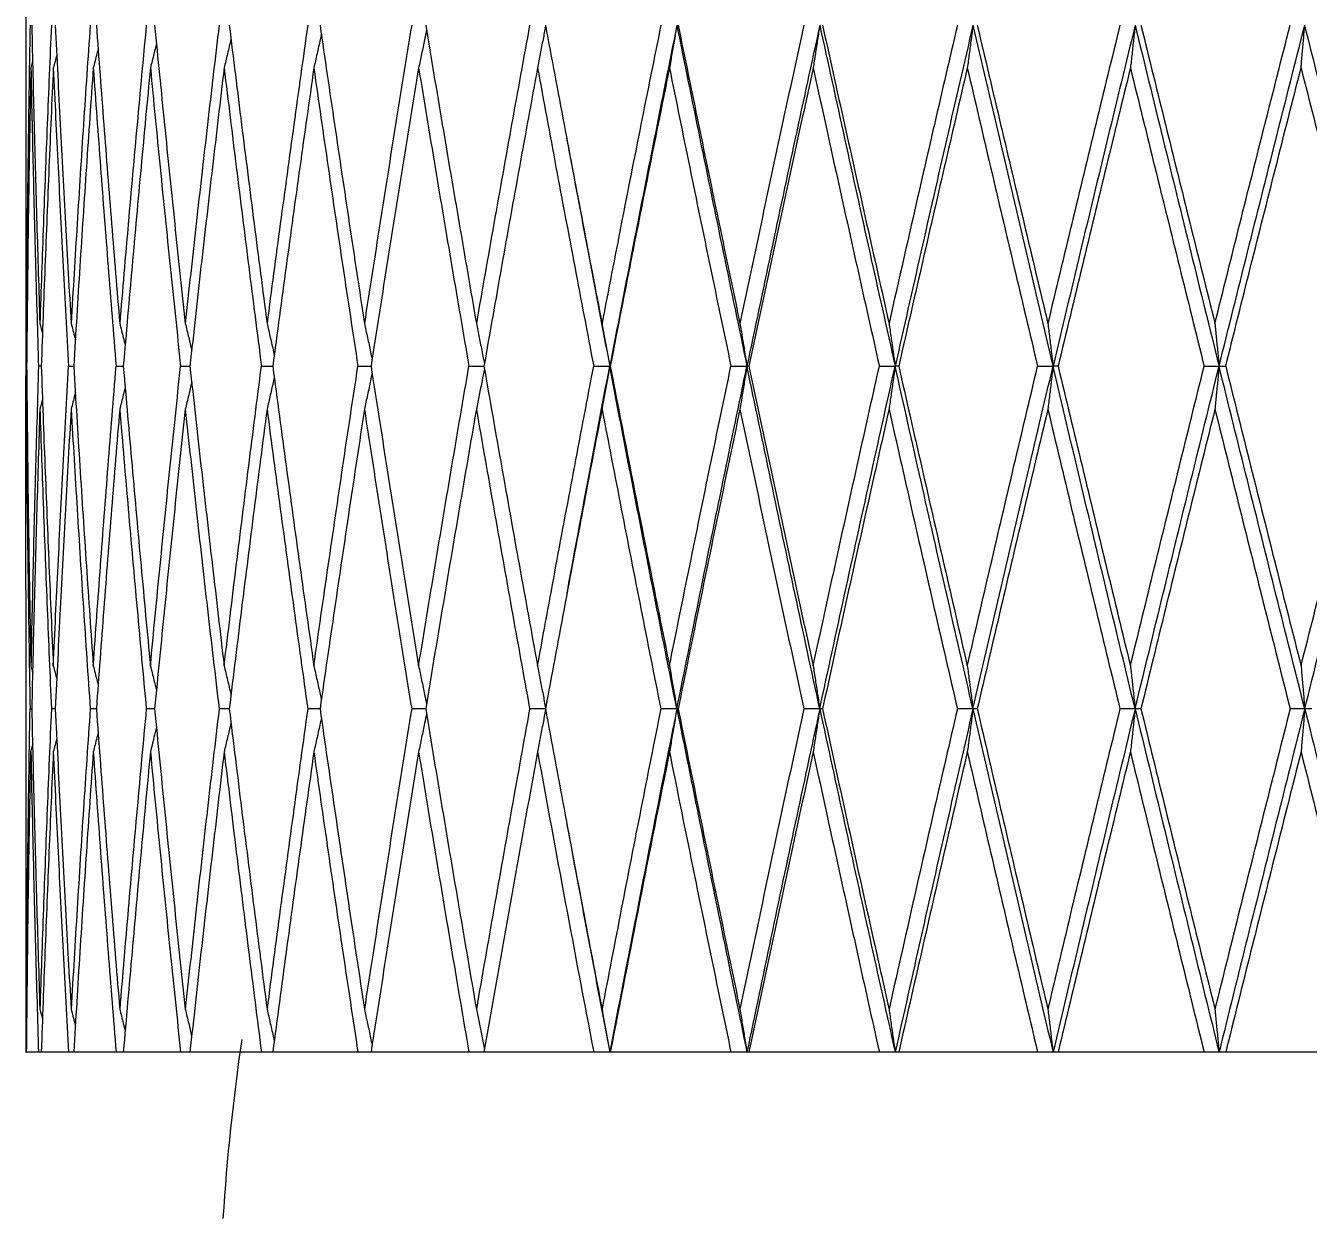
# Model space of a CAD drawing. Extents: x 1661 to 2451, y 0 to 579.
# Drawn here: x 2149.99 to 2161.44, y 425.28 to 435.93 of the extents above; entities that cross this region are included whole.
import ezdxf

# ---------------------------------------------------------------- set-up
doc = ezdxf.new("R2010")
doc.units = 0
doc.header["$LTSCALE"] = 10
doc.header["$MEASUREMENT"] = 0
doc.header["$PDMODE"] = 3
doc.header["$PDSIZE"] = -10
doc.layers.get('0').update_dxf_attribs({"linetype": 'CONTINUOUS'})
doc.layers.get('DEFPOINTS').update_dxf_attribs({"linetype": 'CONTINUOUS'})
doc.layers.add('1', color=7, linetype='CONTINUOUS')
doc.layers.add('2', color=7, linetype='CONTINUOUS', true_color=0xffffff)
doc.styles.add('Daelim Dimension', font='NanumGothic.ttf')
doc.dimstyles.new('DEFAULT', dxfattribs={"dimscale": 2, "dimtxt": 2, "dimasz": 2, "dimexe": 0, "dimexo": 2, "dimgap": 1, "dimtad": 1, "dimdec": 0, "dimzin": 9, "dimdsep": 46, "dimtxsty": 'Daelim Dimension', "dimcen": 0.5, "dimclrd": 5, "dimclre": 5, "dimclrt": 256, "dimadec": 1, "dimazin": 0, "dimtfac": 1, "dimtdec": 0, "dimtix": 1, "dimtmove": 0, "dimatfit": 3, "dimfxl": 1, "dimtolj": 1, "dimtzin": 1, "dimlwd": 9, "dimlwe": 9, "dimarcsym": 0})

# ---------------------------------------------------------------- blocks, each defined once
blk = doc.blocks.new('*D1')
at = {"color": 5, "lineweight": 9, "ltscale": 0.5, "transparency": 16777216}
for p, q in [((2146.989, 470.764), (1973.318, 470.764)), ((1975.318, 466.764), (1975.318, 277.281)), ((2140.649, 273.281), (1973.318, 273.281))]:
    blk.add_line(p, q, dxfattribs=at)
at = {"color": 5, "ltscale": 0.5, "transparency": 16777216}
for points in [[(1974.651, 466.764), (1975.984, 466.764), (1975.318, 470.764)], [(1974.651, 277.281), (1975.984, 277.281), (1975.318, 273.281)]]:
    blk.add_solid(points, dxfattribs=at)
at = {"layer": 'DEFPOINTS', "color": 0, "ltscale": 0.5, "transparency": 16777216}
for p in [(2150.989, 470.764), (1975.318, 273.281), (2144.649, 273.281)]:
    blk.add_point(p, dxfattribs=at)
at = {"color": 7, "ltscale": 0.5, "transparency": 16777216, "insert": (1967.874, 372.022), "char_height": 10, "attachment_point": 5, "rotation": 90, "style": 'Daelim Dimension'}
blk.add_mtext('\\A1;197', dxfattribs=at)

msp = doc.modelspace()

# ---------------------------------------------------------------- linework, layer by layer
at = {"layer": '1', "color": 7, "linetype": 'Continuous', "lineweight": 18}
msp.add_arc((2171.707, 423.984), 20, 171.6772, 176.2825, dxfattribs=at)
at = {"layer": '2', "color": 7, "linetype": 'Continuous', "lineweight": 18}
for p, q in [((2149.989, 436.986), (2149.989, 434.878)), ((2149.989, 434.113), (2149.989, 431.662)), ((2149.992, 432.889), (2149.997, 432.889)), ((2149.989, 430.893), (2149.989, 428.765)), ((2149.989, 427.995), (2149.989, 426.764)), ((2149.989, 426.764), (2149.992, 426.764)), ((2149.997, 426.764), (2149.992, 426.764)), ((2155.059, 426.764), (2154.08, 426.764)), ((2156.284, 426.764), (2155.206, 426.764))]:
    msp.add_line(p, q, dxfattribs=at)
for ratio, start_param, end_param in [(0.000001, 3.025493, 3.110034), (0.000002, 2.928802, 3.013343), (0.000003, 2.83211, 2.916652), (0.000004, 2.735419, 2.81996), (0.000005, 2.638728, 2.723269), (0.000006, 2.542037, 2.626578), (0.000007, 2.445345, 2.529887), (0.000009, 2.155272, 2.239813), (0.000009, 2.05858, 2.143122), (0.00001, 1.961889, 2.04643), (0.00001, 1.865198, 1.949739)]:
    msp.add_ellipse((2166.989, 426.763), major_axis=(17.001, 0), ratio=ratio, start_param=start_param, end_param=end_param, dxfattribs=at)
for points, degree in [([(2150.028, 435.933), (2150.022, 435.639), (2150.013, 435.049), (2150.001, 434.162), (2149.996, 433.569), (2149.994, 433.272)], 3), ([(2150.043, 435.933), (2150.049, 435.639), (2150.063, 435.049), (2150.087, 434.162), (2150.106, 433.569), (2150.115, 433.272)], 3), ([(2150.218, 435.933), (2150.205, 435.639), (2150.18, 435.049), (2150.146, 434.162), (2150.125, 433.569), (2150.115, 433.272)], 3), ([(2150.253, 435.933), (2150.267, 435.639), (2150.296, 435.049), (2150.343, 434.162), (2150.377, 433.569), (2150.394, 433.272)], 3), ([(2150.565, 435.933), (2150.544, 435.639), (2150.504, 435.049), (2150.447, 434.162), (2150.412, 433.569), (2150.394, 433.272)], 3), ([(2150.62, 435.933), (2150.641, 435.639), (2150.685, 435.049), (2150.755, 434.162), (2150.803, 433.569), (2150.828, 433.272)], 3), ([(2151.065, 435.933), (2151.037, 435.639), (2150.983, 435.049), (2150.903, 434.162), (2150.853, 433.569), (2150.828, 433.272)], 3), ([(2151.139, 435.933), (2151.168, 435.639), (2151.227, 435.049), (2151.318, 434.162), (2151.381, 433.569), (2151.413, 433.272)], 3), ([(2151.715, 435.933), (2151.68, 435.639), (2151.611, 435.049), (2151.51, 434.162), (2151.445, 433.569), (2151.413, 433.272)], 3), ([(2151.806, 435.933), (2151.842, 435.639), (2151.915, 435.049), (2152.027, 434.162), (2152.104, 433.569), (2152.143, 433.272)], 3), ([(2152.506, 435.933), (2152.465, 435.639), (2152.382, 435.049), (2152.261, 434.162), (2152.182, 433.569), (2152.143, 433.272)], 3), ([(2152.616, 435.933), (2152.658, 435.639), (2152.745, 435.049), (2152.877, 434.162), (2152.967, 433.569), (2153.012, 433.272)], 3), ([(2153.434, 435.933), (2153.385, 435.639), (2153.29, 435.049), (2153.15, 434.162), (2153.058, 433.569), (2153.012, 433.272)], 3), ([(2153.559, 435.933), (2153.608, 435.639), (2153.707, 435.049), (2153.858, 434.162), (2153.96, 433.569), (2154.012, 433.272)], 3), ([(2154.487, 435.933), (2154.433, 435.639), (2154.326, 435.049), (2154.167, 434.162), (2154.063, 433.569), (2154.012, 433.272)], 3), ([(2154.628, 435.933), (2154.683, 435.639), (2154.794, 435.049), (2154.962, 434.162), (2155.075, 433.569), (2155.133, 433.272)], 3), ([(2155.658, 435.933), (2155.599, 435.639), (2155.48, 435.049), (2155.305, 434.162), (2155.19, 433.569), (2155.133, 433.272)], 3), ([(2155.801, 435.933), (2155.734, 435.597), (2155.599, 434.922), (2155.399, 433.907), (2155.268, 433.228), (2155.202, 432.889)], 3), ([(2155.801, 435.933), (2155.794, 435.891), (2155.779, 435.806), (2155.757, 435.679), (2155.743, 435.594), (2155.735, 435.552)], 3), ([(2155.801, 435.933), (2155.869, 435.597), (2156.006, 434.922), (2156.215, 433.907), (2156.356, 433.228), (2156.427, 432.889)], 3), ([(2155.813, 435.933), (2155.873, 435.639), (2155.994, 435.049), (2156.178, 434.162), (2156.302, 433.569), (2156.364, 433.272)], 3), ([(2156.934, 435.933), (2156.87, 435.639), (2156.742, 435.049), (2156.552, 434.162), (2156.427, 433.569), (2156.364, 433.272)], 3), ([(2157.077, 435.933), (2157.003, 435.597), (2156.857, 434.922), (2156.64, 433.907), (2156.498, 433.228), (2156.427, 432.889)], 3), ([(2157.077, 435.933), (2157.07, 435.891), (2157.057, 435.806), (2157.038, 435.679), (2157.024, 435.594), (2157.018, 435.552)], 3), ([(2157.077, 435.933), (2157.15, 435.597), (2157.298, 434.922), (2157.522, 433.907), (2157.674, 433.228), (2157.75, 432.889)], 3), ([(2157.102, 435.933), (2157.167, 435.639), (2157.297, 435.049), (2157.495, 434.162), (2157.628, 433.569), (2157.695, 433.272)], 3), ([(2158.305, 435.933), (2158.236, 435.639), (2158.1, 435.049), (2157.896, 434.162), (2157.762, 433.569), (2157.695, 433.272)], 3), ([(2158.444, 435.933), (2158.366, 435.597), (2158.21, 434.922), (2157.979, 433.907), (2157.826, 433.228), (2157.75, 432.889)], 3), ([(2158.444, 435.933), (2158.439, 435.891), (2158.428, 435.806), (2158.411, 435.679), (2158.399, 435.594), (2158.394, 435.552)], 3), ([(2158.444, 435.933), (2158.523, 435.597), (2158.68, 434.922), (2158.918, 433.907), (2159.078, 433.228), (2159.159, 432.889)], 3), ([(2158.483, 435.933), (2158.552, 435.639), (2158.691, 435.049), (2158.901, 434.162), (2159.042, 433.569), (2159.113, 433.272)], 3), ([(2159.756, 435.933), (2159.684, 435.639), (2159.54, 435.049), (2159.326, 434.162), (2159.183, 433.569), (2159.113, 433.272)], 3), ([(2159.892, 435.933), (2159.81, 435.597), (2159.646, 434.922), (2159.401, 433.907), (2159.24, 433.228), (2159.159, 432.889)], 3), ([(2159.892, 435.933), (2159.887, 435.891), (2159.878, 435.806), (2159.864, 435.679), (2159.855, 435.594), (2159.85, 435.552)], 3), ([(2159.892, 435.933), (2159.974, 435.597), (2160.139, 434.922), (2160.389, 433.907), (2160.557, 433.228), (2160.641, 432.889)], 3), ([(2159.944, 435.933), (2160.016, 435.639), (2160.162, 435.049), (2160.382, 434.162), (2160.53, 433.569), (2160.604, 433.272)], 3), ([(2160.604, 433.272), (2160.678, 433.569), (2160.826, 434.162), (2161.05, 435.049), (2161.2, 435.639), (2161.275, 435.933)], 3), ([(2160.641, 432.889), (2160.726, 433.228), (2160.895, 433.907), (2161.15, 434.922), (2161.32, 435.597), (2161.406, 435.933)], 3), ([(2161.373, 435.552), (2161.376, 435.594), (2161.384, 435.679), (2161.395, 435.806), (2161.402, 435.891), (2161.406, 435.933)], 3), ([(2162.183, 432.889), (2162.096, 433.228), (2161.922, 433.907), (2161.663, 434.922), (2161.491, 435.597), (2161.406, 435.933)], 3), ([(2150.266, 435.671), (2150.256, 435.631), (2150.246, 435.591), (2150.235, 435.552)], 3), ([(2150.035, 435.552), (2150.029, 435.257), (2150.018, 434.666), (2150.006, 433.779), (2150, 433.186), (2149.997, 432.889)], 3), ([(2150.051, 435.612), (2150.046, 435.592), (2150.04, 435.572), (2150.035, 435.552)], 3), ([(2150.035, 435.552), (2150.041, 435.257), (2150.054, 434.666), (2150.076, 433.779), (2150.094, 433.186), (2150.103, 432.889)], 3), ([(2150.235, 435.552), (2150.222, 435.257), (2150.196, 434.666), (2150.16, 433.779), (2150.138, 433.186), (2150.128, 432.889)], 3), ([(2150.235, 435.552), (2150.249, 435.257), (2150.277, 434.666), (2150.323, 433.779), (2150.355, 433.186), (2150.372, 432.889)], 3), ([(2150.592, 435.552), (2150.571, 435.257), (2150.53, 434.666), (2150.471, 433.779), (2150.435, 433.186), (2150.417, 432.889)], 3), ([(2150.592, 435.552), (2150.613, 435.257), (2150.656, 434.666), (2150.724, 433.779), (2150.772, 433.186), (2150.796, 432.889)], 3), ([(2151.102, 435.552), (2151.073, 435.257), (2151.018, 434.666), (2150.937, 433.779), (2150.886, 433.186), (2150.86, 432.889)], 3), ([(2151.102, 435.552), (2151.13, 435.257), (2151.188, 434.666), (2151.278, 433.779), (2151.34, 433.186), (2151.372, 432.889)], 3), ([(2151.76, 435.552), (2151.725, 435.257), (2151.655, 434.666), (2151.553, 433.779), (2151.487, 433.186), (2151.455, 432.889)], 3), ([(2151.76, 435.552), (2151.796, 435.257), (2151.868, 434.666), (2151.979, 433.779), (2152.055, 433.186), (2152.093, 432.889)], 3), ([(2152.561, 435.552), (2152.519, 435.257), (2152.435, 434.666), (2152.313, 433.779), (2152.233, 433.186), (2152.194, 432.889)], 3), ([(2152.561, 435.552), (2152.603, 435.257), (2152.688, 434.666), (2152.819, 433.779), (2152.909, 433.186), (2152.954, 432.889)], 3), ([(2153.496, 435.552), (2153.448, 435.257), (2153.351, 434.666), (2153.21, 433.779), (2153.117, 433.186), (2153.071, 432.889)], 3), ([(2153.496, 435.552), (2153.545, 435.257), (2153.643, 434.666), (2153.792, 433.779), (2153.894, 433.186), (2153.945, 432.889)], 3), ([(2154.558, 435.552), (2154.503, 435.257), (2154.395, 434.666), (2154.236, 433.779), (2154.131, 433.186), (2154.079, 432.889)], 3), ([(2154.558, 435.552), (2154.612, 435.257), (2154.722, 434.666), (2154.889, 433.779), (2155.002, 433.186), (2155.059, 432.889)], 3), ([(2155.735, 435.552), (2155.675, 435.257), (2155.557, 434.666), (2155.38, 433.779), (2155.264, 433.186), (2155.207, 432.889)], 3), ([(2155.735, 435.552), (2155.795, 435.257), (2155.915, 434.666), (2156.098, 433.779), (2156.222, 433.186), (2156.284, 432.889)], 3), ([(2157.018, 435.552), (2156.953, 435.257), (2156.825, 434.666), (2156.634, 433.779), (2156.508, 433.186), (2156.445, 432.889)], 3), ([(2157.018, 435.552), (2157.083, 435.257), (2157.212, 434.666), (2157.409, 433.779), (2157.542, 433.186), (2157.609, 432.889)], 3), ([(2158.394, 435.552), (2158.325, 435.257), (2158.188, 434.666), (2157.984, 433.779), (2157.849, 433.186), (2157.782, 432.889)], 3), ([(2158.394, 435.552), (2158.463, 435.257), (2158.601, 434.666), (2158.81, 433.779), (2158.951, 433.186), (2159.021, 432.889)], 3), ([(2159.85, 435.552), (2159.777, 435.257), (2159.633, 434.666), (2159.418, 433.779), (2159.275, 433.186), (2159.204, 432.889)], 3), ([(2159.85, 435.552), (2159.922, 435.257), (2160.068, 434.666), (2160.287, 433.779), (2160.434, 433.186), (2160.508, 432.889)], 3), ([(2160.7, 432.889), (2160.774, 433.186), (2160.923, 433.779), (2161.147, 434.666), (2161.297, 435.257), (2161.373, 435.552)], 3), ([(2161.373, 435.552), (2161.448, 435.257), (2161.599, 434.666), (2161.827, 433.779), (2161.979, 433.186), (2162.056, 432.889)], 3), ([(2154.815, 434.935), (2154.827, 434.875)], 1), ([(2149.994, 433.272), (2149.996, 433.264), (2149.999, 433.255), (2150.001, 433.246)], 3), ([(2150.115, 433.272), (2150.123, 433.242), (2150.131, 433.211), (2150.139, 433.181)], 3), ([(2155.133, 433.272), (2155.14, 433.23), (2155.156, 433.145), (2155.179, 433.017), (2155.195, 432.931), (2155.202, 432.889)], 3), ([(2156.364, 433.272), (2156.371, 433.23), (2156.385, 433.145), (2156.406, 433.017), (2156.42, 432.931), (2156.427, 432.889)], 3), ([(2157.695, 433.272), (2157.701, 433.23), (2157.713, 433.145), (2157.732, 433.017), (2157.744, 432.931), (2157.75, 432.889)], 3), ([(2159.113, 433.272), (2159.118, 433.23), (2159.128, 433.145), (2159.144, 433.017), (2159.154, 432.931), (2159.159, 432.889)], 3), ([(2160.604, 433.272), (2160.608, 433.23), (2160.616, 433.145), (2160.629, 433.017), (2160.637, 432.931), (2160.641, 432.889)], 3), ([(2149.997, 432.889), (2150, 432.592), (2150.006, 431.999), (2150.018, 431.107), (2150.029, 430.512), (2150.035, 430.215)], 3), ([(2150.103, 432.889), (2150.094, 432.592), (2150.076, 431.999), (2150.054, 431.107), (2150.041, 430.512), (2150.035, 430.215)], 3), ([(2150.128, 432.889), (2150.12, 432.889), (2150.111, 432.889), (2150.103, 432.889)], 3), ([(2150.128, 432.889), (2150.138, 432.592), (2150.16, 431.999), (2150.196, 431.107), (2150.222, 430.512), (2150.235, 430.215)], 3), ([(2150.235, 430.215), (2150.249, 430.512), (2150.277, 431.107), (2150.323, 431.999), (2150.355, 432.592), (2150.372, 432.889)], 3), ([(2150.417, 432.889), (2150.435, 432.592), (2150.471, 431.999), (2150.53, 431.107), (2150.571, 430.512), (2150.592, 430.215)], 3), ([(2150.592, 430.215), (2150.613, 430.512), (2150.656, 431.107), (2150.724, 431.999), (2150.772, 432.592), (2150.796, 432.889)], 3), ([(2150.86, 432.889), (2150.886, 432.592), (2150.937, 431.999), (2151.018, 431.107), (2151.073, 430.512), (2151.102, 430.215)], 3), ([(2151.102, 430.215), (2151.13, 430.512), (2151.188, 431.107), (2151.278, 431.999), (2151.34, 432.592), (2151.372, 432.889)], 3), ([(2151.455, 432.889), (2151.487, 432.592), (2151.553, 431.999), (2151.655, 431.107), (2151.725, 430.512), (2151.76, 430.215)], 3), ([(2151.76, 430.215), (2151.796, 430.512), (2151.868, 431.107), (2151.979, 431.999), (2152.055, 432.592), (2152.093, 432.889)], 3), ([(2152.194, 432.889), (2152.233, 432.592), (2152.313, 431.999), (2152.435, 431.107), (2152.519, 430.512), (2152.561, 430.215)], 3), ([(2152.561, 430.215), (2152.603, 430.512), (2152.689, 431.107), (2152.819, 431.999), (2152.909, 432.592), (2152.954, 432.889)], 3), ([(2153.071, 432.889), (2153.117, 432.592), (2153.21, 431.999), (2153.351, 431.107), (2153.448, 430.512), (2153.496, 430.215)], 3), ([(2153.496, 430.215), (2153.545, 430.512), (2153.643, 431.107), (2153.793, 431.999), (2153.894, 432.592), (2153.945, 432.889)], 3), ([(2154.079, 432.889), (2154.131, 432.592), (2154.235, 431.999), (2154.395, 431.107), (2154.503, 430.512), (2154.558, 430.215)], 3), ([(2154.558, 430.215), (2154.612, 430.512), (2154.722, 431.107), (2154.889, 431.999), (2155.002, 432.592), (2155.059, 432.889)], 3), ([(2155.059, 432.889), (2155.075, 432.889), (2155.107, 432.889), (2155.155, 432.889), (2155.186, 432.889), (2155.202, 432.889)], 3), ([(2155.202, 432.889), (2155.195, 432.846), (2155.179, 432.761), (2155.156, 432.633), (2155.14, 432.547), (2155.133, 432.505)], 3), ([(2155.207, 432.889), (2155.206, 432.889), (2155.205, 432.889), (2155.204, 432.889), (2155.203, 432.889), (2155.202, 432.889)], 3), ([(2155.801, 429.83), (2155.733, 430.17), (2155.598, 430.851), (2155.398, 431.871), (2155.267, 432.55), (2155.202, 432.889)], 3), ([(2155.207, 432.889), (2155.264, 432.592), (2155.38, 431.999), (2155.556, 431.107), (2155.675, 430.512), (2155.735, 430.215)], 3), ([(2155.735, 430.215), (2155.795, 430.512), (2155.916, 431.107), (2156.098, 431.999), (2156.222, 432.592), (2156.284, 432.889)], 3), ([(2155.801, 429.83), (2155.869, 430.17), (2156.007, 430.851), (2156.215, 431.871), (2156.356, 432.55), (2156.427, 432.889)], 3), ([(2156.284, 432.889), (2156.3, 432.889), (2156.331, 432.889), (2156.379, 432.889), (2156.411, 432.889), (2156.427, 432.889)], 3), ([(2156.427, 432.889), (2156.42, 432.846), (2156.406, 432.761), (2156.385, 432.633), (2156.371, 432.547), (2156.364, 432.505)], 3), ([(2156.445, 432.889), (2156.443, 432.889), (2156.439, 432.889), (2156.433, 432.889), (2156.429, 432.889), (2156.427, 432.889)], 3), ([(2157.077, 429.83), (2157.003, 430.17), (2156.857, 430.851), (2156.64, 431.871), (2156.497, 432.55), (2156.427, 432.889)], 3), ([(2156.445, 432.889), (2156.508, 432.592), (2156.634, 431.999), (2156.824, 431.107), (2156.953, 430.512), (2157.018, 430.215)], 3), ([(2157.018, 430.215), (2157.083, 430.512), (2157.213, 431.107), (2157.41, 431.999), (2157.542, 432.592), (2157.609, 432.889)], 3), ([(2157.077, 429.83), (2157.15, 430.17), (2157.298, 430.851), (2157.523, 431.871), (2157.674, 432.55), (2157.75, 432.889)], 3), ([(2157.609, 432.889), (2157.624, 432.889), (2157.656, 432.889), (2157.703, 432.889), (2157.734, 432.889), (2157.75, 432.889)], 3), ([(2157.75, 432.889), (2157.744, 432.846), (2157.732, 432.761), (2157.713, 432.633), (2157.701, 432.547), (2157.695, 432.505)], 3), ([(2157.782, 432.889), (2157.778, 432.889), (2157.771, 432.889), (2157.76, 432.889), (2157.753, 432.889), (2157.75, 432.889)], 3), ([(2158.444, 429.83), (2158.366, 430.17), (2158.21, 430.851), (2157.978, 431.871), (2157.826, 432.55), (2157.75, 432.889)], 3), ([(2157.782, 432.889), (2157.849, 432.592), (2157.984, 431.999), (2158.188, 431.107), (2158.325, 430.512), (2158.394, 430.215)], 3), ([(2158.394, 430.215), (2158.463, 430.512), (2158.601, 431.107), (2158.81, 431.999), (2158.951, 432.592), (2159.021, 432.889)], 3), ([(2158.444, 429.83), (2158.523, 430.17), (2158.68, 430.851), (2158.918, 431.871), (2159.079, 432.55), (2159.159, 432.889)], 3), ([(2159.021, 432.889), (2159.037, 432.889), (2159.067, 432.889), (2159.113, 432.889), (2159.144, 432.889), (2159.159, 432.889)], 3), ([(2159.159, 432.889), (2159.154, 432.846), (2159.144, 432.761), (2159.128, 432.633), (2159.118, 432.547), (2159.113, 432.505)], 3), ([(2159.204, 432.889), (2159.199, 432.889), (2159.189, 432.889), (2159.174, 432.889), (2159.164, 432.889), (2159.159, 432.889)], 3), ([(2159.892, 429.83), (2159.809, 430.17), (2159.645, 430.851), (2159.401, 431.871), (2159.239, 432.55), (2159.159, 432.889)], 3), ([(2159.204, 432.889), (2159.275, 432.592), (2159.418, 431.999), (2159.633, 431.107), (2159.777, 430.512), (2159.85, 430.215)], 3), ([(2159.85, 430.215), (2159.922, 430.512), (2160.068, 431.107), (2160.287, 431.999), (2160.434, 432.592), (2160.508, 432.889)], 3), ([(2159.892, 429.83), (2159.974, 430.17), (2160.14, 430.851), (2160.39, 431.871), (2160.557, 432.55), (2160.641, 432.889)], 3), ([(2160.508, 432.889), (2160.523, 432.889), (2160.553, 432.889), (2160.597, 432.889), (2160.627, 432.889), (2160.641, 432.889)], 3), ([(2160.641, 432.889), (2160.637, 432.846), (2160.629, 432.761), (2160.616, 432.633), (2160.608, 432.547), (2160.604, 432.505)], 3), ([(2160.641, 432.889), (2160.648, 432.889), (2160.661, 432.889), (2160.68, 432.889), (2160.693, 432.889), (2160.7, 432.889)], 3), ([(2161.406, 429.83), (2161.32, 430.17), (2161.149, 430.851), (2160.894, 431.871), (2160.725, 432.55), (2160.641, 432.889)], 3), ([(2160.7, 432.889), (2160.774, 432.592), (2160.923, 431.999), (2161.147, 431.107), (2161.297, 430.512), (2161.373, 430.215)], 3), ([(2161.373, 430.215), (2161.448, 430.512), (2161.599, 431.107), (2161.827, 431.999), (2161.979, 432.592), (2162.056, 432.889)], 3), ([(2161.406, 429.83), (2161.491, 430.17), (2161.663, 430.851), (2161.923, 431.871), (2162.096, 432.55), (2162.183, 432.889)], 3), ([(2150.139, 432.597), (2150.131, 432.566), (2150.123, 432.535), (2150.115, 432.505)], 3), ([(2149.994, 432.505), (2149.997, 432.514), (2149.999, 432.523), (2150.001, 432.532)], 3), ([(2149.994, 432.505), (2149.996, 432.208), (2150.001, 431.614), (2150.013, 430.723), (2150.022, 430.128), (2150.028, 429.83)], 3), ([(2150.115, 432.505), (2150.106, 432.208), (2150.087, 431.614), (2150.063, 430.723), (2150.049, 430.128), (2150.043, 429.83)], 3), ([(2150.115, 432.505), (2150.125, 432.208), (2150.146, 431.614), (2150.18, 430.723), (2150.205, 430.128), (2150.218, 429.83)], 3), ([(2150.394, 432.505), (2150.377, 432.208), (2150.343, 431.614), (2150.296, 430.723), (2150.267, 430.128), (2150.253, 429.83)], 3), ([(2150.394, 432.505), (2150.412, 432.208), (2150.447, 431.614), (2150.504, 430.723), (2150.544, 430.128), (2150.565, 429.83)], 3), ([(2150.828, 432.505), (2150.803, 432.208), (2150.755, 431.614), (2150.685, 430.723), (2150.641, 430.128), (2150.62, 429.83)], 3), ([(2150.828, 432.505), (2150.853, 432.208), (2150.903, 431.614), (2150.983, 430.723), (2151.037, 430.128), (2151.065, 429.83)], 3), ([(2151.413, 432.505), (2151.381, 432.208), (2151.318, 431.614), (2151.227, 430.723), (2151.168, 430.128), (2151.139, 429.83)], 3), ([(2151.413, 432.505), (2151.445, 432.208), (2151.51, 431.614), (2151.61, 430.723), (2151.68, 430.128), (2151.715, 429.83)], 3), ([(2152.143, 432.505), (2152.104, 432.208), (2152.027, 431.614), (2151.915, 430.723), (2151.842, 430.128), (2151.806, 429.83)], 3), ([(2152.143, 432.505), (2152.182, 432.208), (2152.261, 431.614), (2152.382, 430.723), (2152.465, 430.128), (2152.506, 429.83)], 3), ([(2153.012, 432.505), (2152.967, 432.208), (2152.877, 431.614), (2152.745, 430.723), (2152.658, 430.128), (2152.616, 429.83)], 3), ([(2153.012, 432.505), (2153.058, 432.208), (2153.149, 431.614), (2153.29, 430.723), (2153.385, 430.128), (2153.434, 429.83)], 3), ([(2154.012, 432.505), (2153.96, 432.208), (2153.858, 431.614), (2153.707, 430.723), (2153.608, 430.128), (2153.559, 429.83)], 3), ([(2154.012, 432.505), (2154.063, 432.208), (2154.167, 431.614), (2154.326, 430.723), (2154.433, 430.128), (2154.487, 429.83)], 3), ([(2155.133, 432.505), (2155.075, 432.208), (2154.962, 431.614), (2154.794, 430.723), (2154.683, 430.128), (2154.628, 429.83)], 3), ([(2155.133, 432.505), (2155.19, 432.208), (2155.305, 431.614), (2155.48, 430.723), (2155.598, 430.128), (2155.658, 429.83)], 3), ([(2156.364, 432.505), (2156.302, 432.208), (2156.178, 431.614), (2155.994, 430.723), (2155.873, 430.128), (2155.813, 429.83)], 3), ([(2156.364, 432.505), (2156.426, 432.208), (2156.552, 431.614), (2156.742, 430.723), (2156.87, 430.128), (2156.934, 429.83)], 3), ([(2157.695, 432.505), (2157.628, 432.208), (2157.495, 431.614), (2157.297, 430.723), (2157.167, 430.128), (2157.102, 429.83)], 3), ([(2157.695, 432.505), (2157.762, 432.208), (2157.896, 431.614), (2158.099, 430.723), (2158.236, 430.128), (2158.305, 429.83)], 3), ([(2159.113, 432.505), (2159.042, 432.208), (2158.901, 431.614), (2158.691, 430.723), (2158.552, 430.128), (2158.483, 429.83)], 3), ([(2159.113, 432.505), (2159.183, 432.208), (2159.325, 431.614), (2159.54, 430.723), (2159.684, 430.128), (2159.756, 429.83)], 3), ([(2160.604, 432.505), (2160.53, 432.208), (2160.382, 431.614), (2160.162, 430.723), (2160.016, 430.128), (2159.944, 429.83)], 3), ([(2160.604, 432.505), (2160.678, 432.208), (2160.826, 431.614), (2161.05, 430.723), (2161.2, 430.128), (2161.275, 429.83)], 3), ([(2154.83, 430.915), (2154.818, 430.853)], 1), ([(2150.035, 430.215), (2150.04, 430.195), (2150.045, 430.174), (2150.051, 430.154)], 3), ([(2150.235, 430.215), (2150.246, 430.175), (2150.256, 430.134), (2150.266, 430.094)], 3), ([(2155.735, 430.215), (2155.743, 430.172), (2155.757, 430.087), (2155.779, 429.958), (2155.794, 429.873), (2155.801, 429.83)], 3), ([(2157.018, 430.215), (2157.024, 430.172), (2157.038, 430.087), (2157.057, 429.958), (2157.07, 429.873), (2157.077, 429.83)], 3), ([(2158.394, 430.215), (2158.399, 430.172), (2158.411, 430.087), (2158.428, 429.958), (2158.439, 429.873), (2158.444, 429.83)], 3), ([(2159.85, 430.215), (2159.855, 430.172), (2159.864, 430.087), (2159.878, 429.958), (2159.887, 429.873), (2159.892, 429.83)], 3), ([(2161.373, 430.215), (2161.376, 430.172), (2161.384, 430.087), (2161.395, 429.958), (2161.402, 429.873), (2161.406, 429.83)], 3), ([(2149.994, 427.149), (2149.996, 427.447), (2150.001, 428.043), (2150.013, 428.937), (2150.022, 429.532), (2150.028, 429.83)], 3), ([(2150.028, 429.83), (2150.033, 429.83), (2150.038, 429.83), (2150.043, 429.83)], 3), ([(2150.043, 429.83), (2150.049, 429.532), (2150.063, 428.937), (2150.087, 428.043), (2150.106, 427.447), (2150.115, 427.149)], 3), ([(2150.218, 429.83), (2150.205, 429.532), (2150.18, 428.937), (2150.146, 428.043), (2150.125, 427.447), (2150.115, 427.149)], 3), ([(2150.253, 429.83), (2150.241, 429.83), (2150.23, 429.83), (2150.218, 429.83)], 3), ([(2150.253, 429.83), (2150.267, 429.532), (2150.296, 428.937), (2150.343, 428.043), (2150.377, 427.447), (2150.394, 427.149)], 3), ([(2150.565, 429.83), (2150.544, 429.532), (2150.504, 428.937), (2150.447, 428.043), (2150.412, 427.447), (2150.394, 427.149)], 3), ([(2150.62, 429.83), (2150.641, 429.532), (2150.685, 428.937), (2150.755, 428.043), (2150.803, 427.447), (2150.828, 427.149)], 3), ([(2151.065, 429.83), (2151.037, 429.532), (2150.983, 428.937), (2150.903, 428.043), (2150.853, 427.447), (2150.828, 427.149)], 3), ([(2151.139, 429.83), (2151.168, 429.532), (2151.227, 428.937), (2151.318, 428.043), (2151.381, 427.447), (2151.413, 427.149)], 3), ([(2151.715, 429.83), (2151.68, 429.532), (2151.61, 428.937), (2151.51, 428.043), (2151.445, 427.447), (2151.413, 427.149)], 3), ([(2151.806, 429.83), (2151.842, 429.532), (2151.915, 428.937), (2152.027, 428.043), (2152.104, 427.447), (2152.143, 427.149)], 3), ([(2152.506, 429.83), (2152.465, 429.532), (2152.382, 428.937), (2152.261, 428.043), (2152.182, 427.447), (2152.143, 427.149)], 3), ([(2152.616, 429.83), (2152.658, 429.532), (2152.745, 428.937), (2152.877, 428.043), (2152.967, 427.447), (2153.012, 427.149)], 3), ([(2153.434, 429.83), (2153.385, 429.532), (2153.29, 428.937), (2153.15, 428.043), (2153.058, 427.447), (2153.012, 427.149)], 3), ([(2153.559, 429.83), (2153.608, 429.532), (2153.707, 428.937), (2153.858, 428.043), (2153.96, 427.447), (2154.012, 427.149)], 3), ([(2154.487, 429.83), (2154.433, 429.532), (2154.326, 428.937), (2154.167, 428.043), (2154.063, 427.447), (2154.012, 427.149)], 3), ([(2154.631, 429.83), (2154.615, 429.83), (2154.583, 429.83), (2154.535, 429.83), (2154.503, 429.83), (2154.487, 429.83)], 3), ([(2154.628, 429.83), (2154.683, 429.532), (2154.794, 428.937), (2154.962, 428.043), (2155.075, 427.447), (2155.133, 427.149)], 3), ([(2155.658, 429.83), (2155.598, 429.532), (2155.48, 428.937), (2155.305, 428.043), (2155.19, 427.447), (2155.133, 427.149)], 3), ([(2155.801, 429.83), (2155.597, 428.809), (2155.398, 427.786), (2155.202, 426.764)], 3), ([(2155.801, 429.83), (2155.786, 429.83), (2155.754, 429.83), (2155.706, 429.83), (2155.674, 429.83), (2155.658, 429.83)], 3), ([(2155.801, 429.83), (2155.794, 429.787), (2155.779, 429.701), (2155.757, 429.573), (2155.743, 429.487), (2155.735, 429.445)], 3), ([(2155.813, 429.83), (2155.812, 429.83), (2155.809, 429.83), (2155.805, 429.83), (2155.803, 429.83), (2155.801, 429.83)], 3), ([(2155.801, 429.83), (2155.869, 429.489), (2156.007, 428.808), (2156.215, 427.786), (2156.356, 427.104), (2156.427, 426.764)], 3), ([(2155.813, 429.83), (2155.873, 429.532), (2155.994, 428.937), (2156.178, 428.043), (2156.302, 427.447), (2156.364, 427.149)], 3), ([(2156.934, 429.83), (2156.87, 429.532), (2156.742, 428.937), (2156.552, 428.043), (2156.427, 427.447), (2156.364, 427.149)], 3), ([(2157.077, 429.83), (2157.003, 429.489), (2156.857, 428.808), (2156.64, 427.786), (2156.497, 427.104), (2156.427, 426.764)], 3), ([(2157.077, 429.83), (2157.061, 429.83), (2157.029, 429.83), (2156.982, 429.83), (2156.95, 429.83), (2156.934, 429.83)], 3), ([(2157.077, 429.83), (2157.07, 429.787), (2157.057, 429.701), (2157.038, 429.573), (2157.024, 429.487), (2157.018, 429.445)], 3), ([(2157.102, 429.83), (2157.099, 429.83), (2157.093, 429.83), (2157.085, 429.83), (2157.079, 429.83), (2157.077, 429.83)], 3), ([(2157.077, 429.83), (2157.15, 429.489), (2157.298, 428.808), (2157.522, 427.786), (2157.674, 427.104), (2157.75, 426.764)], 3), ([(2157.102, 429.83), (2157.167, 429.532), (2157.297, 428.937), (2157.495, 428.043), (2157.628, 427.447), (2157.695, 427.149)], 3), ([(2158.305, 429.83), (2158.236, 429.532), (2158.099, 428.937), (2157.896, 428.043), (2157.762, 427.447), (2157.695, 427.149)], 3), ([(2158.444, 429.83), (2158.366, 429.489), (2158.21, 428.808), (2157.978, 427.786), (2157.826, 427.104), (2157.75, 426.764)], 3), ([(2158.444, 429.83), (2158.429, 429.83), (2158.398, 429.83), (2158.351, 429.83), (2158.32, 429.83), (2158.305, 429.83)], 3), ([(2158.444, 429.83), (2158.439, 429.787), (2158.428, 429.701), (2158.411, 429.573), (2158.399, 429.487), (2158.394, 429.445)], 3), ([(2158.483, 429.83), (2158.479, 429.83), (2158.47, 429.83), (2158.457, 429.83), (2158.449, 429.83), (2158.444, 429.83)], 3), ([(2158.444, 429.83), (2158.523, 429.489), (2158.68, 428.808), (2158.918, 427.786), (2159.079, 427.104), (2159.159, 426.764)], 3), ([(2158.483, 429.83), (2158.552, 429.532), (2158.691, 428.937), (2158.901, 428.043), (2159.042, 427.447), (2159.113, 427.149)], 3), ([(2159.756, 429.83), (2159.684, 429.532), (2159.54, 428.937), (2159.325, 428.043), (2159.183, 427.447), (2159.113, 427.149)], 3), ([(2159.892, 429.83), (2159.809, 429.489), (2159.645, 428.808), (2159.401, 427.786), (2159.239, 427.104), (2159.159, 426.764)], 3), ([(2159.892, 429.83), (2159.877, 429.83), (2159.847, 429.83), (2159.802, 429.83), (2159.771, 429.83), (2159.756, 429.83)], 3), ([(2159.892, 429.83), (2159.887, 429.787), (2159.878, 429.701), (2159.864, 429.573), (2159.855, 429.487), (2159.85, 429.445)], 3), ([(2159.944, 429.83), (2159.938, 429.83), (2159.926, 429.83), (2159.909, 429.83), (2159.898, 429.83), (2159.892, 429.83)], 3), ([(2159.892, 429.83), (2159.974, 429.489), (2160.14, 428.808), (2160.39, 427.786), (2160.557, 427.104), (2160.641, 426.764)], 3), ([(2159.944, 429.83), (2160.016, 429.532), (2160.162, 428.937), (2160.382, 428.043), (2160.53, 427.447), (2160.604, 427.149)], 3), ([(2161.275, 429.83), (2161.2, 429.532), (2161.05, 428.937), (2160.826, 428.043), (2160.678, 427.447), (2160.604, 427.149)], 3), ([(2161.406, 429.83), (2161.32, 429.489), (2161.149, 428.808), (2160.894, 427.786), (2160.725, 427.104), (2160.641, 426.764)], 3), ([(2161.406, 429.83), (2161.391, 429.83), (2161.362, 429.83), (2161.319, 429.83), (2161.29, 429.83), (2161.275, 429.83)], 3), ([(2161.406, 429.83), (2161.402, 429.787), (2161.395, 429.701), (2161.384, 429.573), (2161.376, 429.487), (2161.373, 429.445)], 3), ([(2161.47, 429.83), (2161.463, 429.83), (2161.449, 429.83), (2161.427, 429.83), (2161.413, 429.83), (2161.406, 429.83)], 3), ([(2161.406, 429.83), (2161.491, 429.489), (2161.663, 428.808), (2161.923, 427.786), (2162.096, 427.104), (2162.183, 426.764)], 3), ([(2150.035, 429.445), (2150.04, 429.465), (2150.046, 429.485), (2150.051, 429.506)], 3), ([(2150.266, 429.566), (2150.256, 429.525), (2150.246, 429.485), (2150.235, 429.445)], 3), ([(2149.997, 426.764), (2150, 427.062), (2150.006, 427.658), (2150.018, 428.551), (2150.029, 429.147), (2150.035, 429.445)], 3), ([(2150.235, 429.445), (2150.222, 429.147), (2150.196, 428.551), (2150.16, 427.658), (2150.138, 427.062), (2150.128, 426.764)], 3), ([(2150.235, 429.445), (2150.249, 429.147), (2150.277, 428.551), (2150.323, 427.658), (2150.355, 427.062), (2150.372, 426.764)], 3), ([(2150.592, 429.445), (2150.571, 429.147), (2150.53, 428.551), (2150.471, 427.658), (2150.435, 427.062), (2150.417, 426.764)], 3), ([(2150.592, 429.445), (2150.613, 429.147), (2150.656, 428.551), (2150.724, 427.658), (2150.772, 427.062), (2150.796, 426.764)], 3), ([(2151.102, 429.445), (2151.073, 429.147), (2151.018, 428.551), (2150.937, 427.658), (2150.886, 427.062), (2150.86, 426.764)], 3), ([(2151.102, 429.445), (2151.13, 429.147), (2151.188, 428.551), (2151.278, 427.658), (2151.34, 427.062), (2151.372, 426.764)], 3), ([(2151.76, 429.445), (2151.725, 429.147), (2151.655, 428.551), (2151.553, 427.658), (2151.487, 427.062), (2151.455, 426.764)], 3), ([(2151.76, 429.445), (2151.796, 429.147), (2151.868, 428.551), (2151.979, 427.658), (2152.055, 427.062), (2152.093, 426.764)], 3), ([(2152.561, 429.445), (2152.519, 429.147), (2152.435, 428.551), (2152.313, 427.658), (2152.233, 427.062), (2152.194, 426.764)], 3), ([(2152.561, 429.445), (2152.603, 429.147), (2152.688, 428.551), (2152.819, 427.658), (2152.909, 427.062), (2152.954, 426.764)], 3), ([(2153.496, 429.445), (2153.448, 429.147), (2153.351, 428.551), (2153.21, 427.658), (2153.117, 427.062), (2153.071, 426.764)], 3), ([(2153.496, 429.445), (2153.545, 429.147), (2153.643, 428.551), (2153.793, 427.658), (2153.894, 427.062), (2153.945, 426.764)], 3), ([(2154.558, 429.445), (2154.394, 428.551), (2154.235, 427.658), (2154.079, 426.764)], 3), ([(2154.558, 429.445), (2154.721, 428.551), (2154.888, 427.657), (2155.059, 426.764)], 3), ([(2155.735, 429.445), (2155.556, 428.551), (2155.379, 427.657), (2155.207, 426.763)], 3), ([(2155.735, 429.445), (2155.795, 429.147), (2155.915, 428.551), (2156.098, 427.658), (2156.222, 427.062), (2156.284, 426.764)], 3), ([(2157.018, 429.445), (2156.953, 429.147), (2156.825, 428.551), (2156.634, 427.658), (2156.508, 427.062), (2156.445, 426.764)], 3), ([(2157.018, 429.445), (2157.083, 429.147), (2157.213, 428.551), (2157.41, 427.658), (2157.542, 427.062), (2157.609, 426.764)], 3), ([(2158.394, 429.445), (2158.325, 429.147), (2158.188, 428.551), (2157.984, 427.658), (2157.849, 427.062), (2157.782, 426.764)], 3), ([(2158.394, 429.445), (2158.463, 429.147), (2158.601, 428.551), (2158.81, 427.658), (2158.951, 427.062), (2159.021, 426.764)], 3), ([(2159.85, 429.445), (2159.777, 429.147), (2159.633, 428.551), (2159.418, 427.658), (2159.275, 427.062), (2159.204, 426.764)], 3), ([(2159.85, 429.445), (2159.922, 429.147), (2160.068, 428.551), (2160.287, 427.658), (2160.434, 427.062), (2160.508, 426.764)], 3), ([(2161.373, 429.445), (2161.297, 429.147), (2161.147, 428.551), (2160.923, 427.658), (2160.774, 427.062), (2160.7, 426.764)], 3), ([(2161.373, 429.445), (2161.448, 429.147), (2161.599, 428.551), (2161.827, 427.658), (2161.979, 427.062), (2162.056, 426.764)], 3), ([(2154.819, 428.801), (2154.831, 428.737)], 1), ([(2149.994, 427.149), (2149.997, 427.14), (2149.999, 427.131), (2150.001, 427.122)], 3), ([(2150.115, 427.149), (2150.123, 427.118), (2150.131, 427.088), (2150.139, 427.057)], 3), ([(2154.012, 427.149), (2154.036, 427.029), (2154.06, 426.909), (2154.083, 426.789)], 3), ([(2155.133, 427.149), (2155.156, 427.021), (2155.179, 426.892), (2155.202, 426.764)], 3), ([(2156.364, 427.149), (2156.371, 427.106), (2156.385, 427.021), (2156.406, 426.892), (2156.42, 426.807), (2156.427, 426.764)], 3), ([(2157.695, 427.149), (2157.701, 427.106), (2157.713, 427.021), (2157.732, 426.892), (2157.744, 426.807), (2157.75, 426.764)], 3), ([(2159.113, 427.149), (2159.118, 427.106), (2159.128, 427.021), (2159.144, 426.892), (2159.154, 426.807), (2159.159, 426.764)], 3), ([(2160.604, 427.149), (2160.608, 427.106), (2160.616, 427.021), (2160.629, 426.892), (2160.637, 426.807), (2160.641, 426.764)], 3), ([(2150.128, 426.764), (2150.12, 426.764), (2150.111, 426.764), (2150.103, 426.764)], 3), ([(2155.2, 426.764), (2155.153, 426.764), (2155.106, 426.764), (2155.059, 426.764)], 3), ([(2155.207, 426.764), (2155.205, 426.764), (2155.204, 426.764), (2155.202, 426.764)], 3), ([(2156.427, 426.764), (2156.411, 426.764), (2156.379, 426.764), (2156.331, 426.764), (2156.3, 426.764), (2156.284, 426.764)], 3), ([(2156.445, 426.764), (2156.443, 426.764), (2156.439, 426.764), (2156.433, 426.764), (2156.429, 426.764), (2156.427, 426.764)], 3), ([(2157.75, 426.764), (2157.734, 426.764), (2157.703, 426.764), (2157.656, 426.764), (2157.624, 426.764), (2157.609, 426.764)], 3), ([(2157.782, 426.764), (2157.778, 426.764), (2157.771, 426.764), (2157.76, 426.764), (2157.753, 426.764), (2157.75, 426.764)], 3), ([(2159.159, 426.764), (2159.144, 426.764), (2159.113, 426.764), (2159.067, 426.764), (2159.037, 426.764), (2159.021, 426.764)], 3), ([(2159.204, 426.764), (2159.199, 426.764), (2159.189, 426.764), (2159.174, 426.764), (2159.164, 426.764), (2159.159, 426.764)], 3), ([(2160.641, 426.764), (2160.627, 426.764), (2160.597, 426.764), (2160.553, 426.764), (2160.523, 426.764), (2160.508, 426.764)], 3), ([(2160.7, 426.764), (2160.693, 426.764), (2160.68, 426.764), (2160.661, 426.764), (2160.648, 426.764), (2160.641, 426.764)], 3)]:
    msp.add_open_spline(points, degree=degree, dxfattribs=at)
for points, knots in [([(2154.63, 435.927), (2154.622, 435.887), (2154.606, 435.804), (2154.582, 435.679), (2154.566, 435.594), (2154.558, 435.552)], [0, 0, 0, 0, 0.322009, 0.661004, 1, 1, 1, 1]), ([(2151.822, 435.812), (2151.821, 435.81), (2151.811, 435.766), (2151.79, 435.679), (2151.77, 435.594), (2151.76, 435.552)], [0, 0, 0, 0, 0.024182, 0.512091, 1, 1, 1, 1]), ([(2152.628, 435.852), (2152.624, 435.837), (2152.612, 435.779), (2152.589, 435.679), (2152.57, 435.594), (2152.561, 435.552)], [0, 0, 0, 0, 0.153237, 0.576619, 1, 1, 1, 1]), ([(2153.567, 435.89), (2153.561, 435.862), (2153.546, 435.791), (2153.523, 435.679), (2153.505, 435.594), (2153.496, 435.552)], [0, 0, 0, 0, 0.248099, 0.62405, 1, 1, 1, 1]), ([(2150.636, 435.723), (2150.632, 435.708), (2150.617, 435.651), (2150.603, 435.594), (2150.592, 435.552)], [0, 0, 0, 0, 0.259388, 1, 1, 1, 1]), ([(2151.155, 435.77), (2151.148, 435.739), (2151.13, 435.667), (2151.112, 435.594), (2151.102, 435.552)], [0, 0, 0, 0, 0.417074, 1, 1, 1, 1]), ([(2149.989, 434.878), (2149.989, 434.639), (2149.989, 434.105), (2149.992, 433.569), (2149.994, 433.272)], [0, 0, 0, 0, 0.446707, 1, 1, 1, 1]), ([(2154.827, 434.876), (2154.887, 434.553), (2155.011, 433.892), (2155.137, 433.228), (2155.202, 432.889)], [0, 0, 0, 0, 0.488385, 1, 1, 1, 1]), ([(2149.989, 434.344), (2149.989, 434.156), (2149.989, 433.671), (2149.99, 433.186), (2149.992, 432.889)], [0, 0, 0, 0, 0.389185, 1, 1, 1, 1]), ([(2150.394, 433.272), (2150.405, 433.23), (2150.418, 433.181), (2150.43, 433.132), (2150.432, 433.125)], [0, 0, 0, 0, 0.868867, 1, 1, 1, 1]), ([(2150.828, 433.272), (2150.839, 433.23), (2150.855, 433.164), (2150.871, 433.099), (2150.877, 433.076)], [0, 0, 0, 0, 0.651359, 1, 1, 1, 1]), ([(2151.413, 433.272), (2151.423, 433.23), (2151.442, 433.15), (2151.462, 433.069), (2151.471, 433.032)], [0, 0, 0, 0, 0.530826, 1, 1, 1, 1]), ([(2152.143, 433.272), (2152.153, 433.23), (2152.172, 433.145), (2152.194, 433.051), (2152.206, 432.999), (2152.208, 432.99)], [0, 0, 0, 0, 0.453159, 0.906318, 1, 1, 1, 1]), ([(2153.012, 433.272), (2153.021, 433.23), (2153.04, 433.145), (2153.063, 433.038), (2153.076, 432.973), (2153.081, 432.951)], [0, 0, 0, 0, 0.398167, 0.796333, 1, 1, 1, 1]), ([(2154.012, 433.272), (2154.02, 433.23), (2154.037, 433.145), (2154.061, 433.025), (2154.076, 432.948), (2154.083, 432.914)], [0, 0, 0, 0, 0.356512, 0.713024, 1, 1, 1, 1]), ([(2149.989, 431.43), (2149.989, 431.62), (2149.989, 432.106), (2149.99, 432.592), (2149.992, 432.889)], [0, 0, 0, 0, 0.389412, 1, 1, 1, 1]), ([(2150.372, 432.889), (2150.385, 432.889), (2150.4, 432.889), (2150.415, 432.889), (2150.417, 432.889)], [0, 0, 0, 0, 0.889919, 1, 1, 1, 1]), ([(2150.796, 432.889), (2150.81, 432.889), (2150.832, 432.889), (2150.853, 432.889), (2150.86, 432.889)], [0, 0, 0, 0, 0.659476, 1, 1, 1, 1]), ([(2151.372, 432.889), (2151.387, 432.889), (2151.414, 432.889), (2151.442, 432.889), (2151.455, 432.889)], [0, 0, 0, 0, 0.534562, 1, 1, 1, 1]), ([(2152.093, 432.889), (2152.108, 432.889), (2152.139, 432.889), (2152.172, 432.889), (2152.191, 432.889), (2152.194, 432.889)], [0, 0, 0, 0, 0.455014, 0.910029, 1, 1, 1, 1]), ([(2152.954, 432.889), (2152.969, 432.889), (2153.001, 432.889), (2153.04, 432.889), (2153.063, 432.889), (2153.071, 432.889)], [0, 0, 0, 0, 0.399016, 0.798032, 1, 1, 1, 1]), ([(2153.081, 432.826), (2153.076, 432.804), (2153.063, 432.74), (2153.04, 432.633), (2153.021, 432.547), (2153.012, 432.505)], [0, 0, 0, 0, 0.203773, 0.601887, 1, 1, 1, 1]), ([(2153.945, 432.889), (2153.961, 432.889), (2153.993, 432.889), (2154.037, 432.889), (2154.066, 432.889), (2154.079, 432.889)], [0, 0, 0, 0, 0.356767, 0.713535, 1, 1, 1, 1]), ([(2154.083, 432.864), (2154.076, 432.829), (2154.061, 432.752), (2154.037, 432.633), (2154.02, 432.547), (2154.012, 432.505)], [0, 0, 0, 0, 0.286999, 0.6435, 1, 1, 1, 1]), ([(2154.83, 430.914), (2154.889, 431.233), (2155.012, 431.892), (2155.137, 432.55), (2155.202, 432.889)], [0, 0, 0, 0, 0.483904, 1, 1, 1, 1]), ([(2150.877, 432.701), (2150.871, 432.678), (2150.855, 432.613), (2150.839, 432.547), (2150.828, 432.505)], [0, 0, 0, 0, 0.349473, 1, 1, 1, 1]), ([(2151.471, 432.746), (2151.462, 432.708), (2151.442, 432.628), (2151.423, 432.547), (2151.413, 432.505)], [0, 0, 0, 0, 0.469637, 1, 1, 1, 1]), ([(2152.208, 432.787), (2152.206, 432.778), (2152.194, 432.727), (2152.172, 432.633), (2152.153, 432.547), (2152.143, 432.505)], [0, 0, 0, 0, 0.094031, 0.547016, 1, 1, 1, 1]), ([(2150.432, 432.652), (2150.43, 432.646), (2150.418, 432.596), (2150.405, 432.547), (2150.394, 432.505)], [0, 0, 0, 0, 0.132684, 1, 1, 1, 1]), ([(2149.989, 430.893), (2149.989, 431.133), (2149.989, 431.671), (2149.992, 432.208), (2149.994, 432.505)], [0, 0, 0, 0, 0.447266, 1, 1, 1, 1]), ([(2150.592, 430.215), (2150.603, 430.172), (2150.617, 430.114), (2150.632, 430.057), (2150.635, 430.042)], [0, 0, 0, 0, 0.741719, 1, 1, 1, 1]), ([(2151.102, 430.215), (2151.112, 430.172), (2151.13, 430.099), (2151.148, 430.026), (2151.155, 429.995)], [0, 0, 0, 0, 0.583867, 1, 1, 1, 1]), ([(2151.76, 430.215), (2151.77, 430.172), (2151.79, 430.087), (2151.811, 429.999), (2151.821, 429.954), (2151.821, 429.952)], [0, 0, 0, 0, 0.488367, 0.976734, 1, 1, 1, 1]), ([(2152.561, 430.215), (2152.57, 430.172), (2152.589, 430.087), (2152.612, 429.986), (2152.624, 429.927), (2152.628, 429.912)], [0, 0, 0, 0, 0.423634, 0.847268, 1, 1, 1, 1]), ([(2153.496, 430.215), (2153.505, 430.172), (2153.523, 430.087), (2153.546, 429.973), (2153.561, 429.902), (2153.567, 429.874)], [0, 0, 0, 0, 0.376097, 0.752194, 1, 1, 1, 1]), ([(2154.558, 430.215), (2154.566, 430.172), (2154.582, 430.087), (2154.606, 429.961), (2154.622, 429.877), (2154.63, 429.836)], [0, 0, 0, 0, 0.339104, 0.678207, 1, 1, 1, 1]), ([(2150.62, 429.83), (2150.615, 429.83), (2150.597, 429.83), (2150.579, 429.83), (2150.565, 429.83)], [0, 0, 0, 0, 0.245536, 1, 1, 1, 1]), ([(2151.139, 429.83), (2151.129, 429.83), (2151.104, 429.83), (2151.08, 429.83), (2151.065, 429.83)], [0, 0, 0, 0, 0.410896, 1, 1, 1, 1]), ([(2151.806, 429.83), (2151.806, 429.83), (2151.79, 429.83), (2151.76, 429.83), (2151.73, 429.83), (2151.715, 429.83)], [0, 0, 0, 0, 0.018209, 0.509104, 1, 1, 1, 1]), ([(2152.616, 429.83), (2152.61, 429.83), (2152.589, 429.83), (2152.553, 429.83), (2152.522, 429.83), (2152.506, 429.83)], [0, 0, 0, 0, 0.1502, 0.5751, 1, 1, 1, 1]), ([(2153.559, 429.83), (2153.549, 429.83), (2153.523, 429.83), (2153.481, 429.83), (2153.449, 429.83), (2153.434, 429.83)], [0, 0, 0, 0, 0.246786, 0.623393, 1, 1, 1, 1]), ([(2154.63, 429.823), (2154.622, 429.782), (2154.606, 429.699), (2154.582, 429.573), (2154.566, 429.487), (2154.558, 429.445)], [0, 0, 0, 0, 0.321804, 0.660902, 1, 1, 1, 1]), ([(2152.628, 429.748), (2152.624, 429.732), (2152.612, 429.674), (2152.589, 429.573), (2152.57, 429.487), (2152.561, 429.445)], [0, 0, 0, 0, 0.153137, 0.576568, 1, 1, 1, 1]), ([(2153.567, 429.786), (2153.561, 429.758), (2153.546, 429.687), (2153.523, 429.573), (2153.505, 429.487), (2153.496, 429.445)], [0, 0, 0, 0, 0.247952, 0.623976, 1, 1, 1, 1]), ([(2150.636, 429.618), (2150.632, 429.603), (2150.617, 429.545), (2150.603, 429.487), (2150.592, 429.445)], [0, 0, 0, 0, 0.259518, 1, 1, 1, 1]), ([(2151.155, 429.665), (2151.148, 429.634), (2151.13, 429.561), (2151.112, 429.487), (2151.102, 429.445)], [0, 0, 0, 0, 0.417121, 1, 1, 1, 1]), ([(2151.822, 429.708), (2151.821, 429.705), (2151.811, 429.66), (2151.79, 429.573), (2151.77, 429.487), (2151.76, 429.445)], [0, 0, 0, 0, 0.02418, 0.51209, 1, 1, 1, 1]), ([(2150.035, 429.445), (2150.041, 429.147), (2150.054, 428.551), (2150.076, 427.658), (2150.094, 427.062), (2150.103, 426.764)], [0, 0, 0, 0, 0.333333, 0.666667, 1, 1, 1, 1]), ([(2149.989, 428.765), (2149.989, 428.525), (2149.989, 427.986), (2149.992, 427.447), (2149.994, 427.149)], [0, 0, 0, 0, 0.446965, 1, 1, 1, 1]), ([(2154.831, 428.738), (2154.953, 428.08), (2155.077, 427.422), (2155.202, 426.764), (2155.202, 426.764)], [0, 0, 0, 0, 0.999965, 1, 1, 1, 1]), ([(2149.989, 428.227), (2149.989, 428.037), (2149.989, 427.55), (2149.99, 427.062), (2149.992, 426.764)], [0, 0, 0, 0, 0.389115, 1, 1, 1, 1]), ([(2150.394, 427.149), (2150.405, 427.106), (2150.418, 427.057), (2150.43, 427.008), (2150.432, 427.001)], [0, 0, 0, 0, 0.869222, 1, 1, 1, 1]), ([(2150.828, 427.149), (2150.839, 427.106), (2150.855, 427.041), (2150.871, 426.975), (2150.877, 426.952)], [0, 0, 0, 0, 0.651597, 1, 1, 1, 1]), ([(2151.413, 427.149), (2151.423, 427.106), (2151.442, 427.026), (2151.462, 426.945), (2151.47, 426.907)], [0, 0, 0, 0, 0.531011, 1, 1, 1, 1]), ([(2152.143, 427.149), (2152.153, 427.106), (2152.172, 427.021), (2152.194, 426.926), (2152.206, 426.875), (2152.207, 426.866)], [0, 0, 0, 0, 0.453284, 0.906567, 1, 1, 1, 1]), ([(2153.012, 427.149), (2153.021, 427.106), (2153.04, 427.021), (2153.063, 426.913), (2153.076, 426.849), (2153.081, 426.827)], [0, 0, 0, 0, 0.398263, 0.796526, 1, 1, 1, 1]), ([(2150.417, 426.764), (2150.415, 426.764), (2150.4, 426.764), (2150.385, 426.764), (2150.372, 426.764)], [0, 0, 0, 0, 0.109805, 1, 1, 1, 1]), ([(2150.86, 426.764), (2150.853, 426.764), (2150.832, 426.764), (2150.81, 426.764), (2150.796, 426.764)], [0, 0, 0, 0, 0.340339, 1, 1, 1, 1]), ([(2151.455, 426.764), (2151.442, 426.764), (2151.414, 426.764), (2151.387, 426.764), (2151.372, 426.764)], [0, 0, 0, 0, 0.465301, 1, 1, 1, 1]), ([(2152.194, 426.764), (2152.191, 426.764), (2152.172, 426.764), (2152.139, 426.764), (2152.108, 426.764), (2152.093, 426.764)], [0, 0, 0, 0, 0.089777, 0.544889, 1, 1, 1, 1]), ([(2153.071, 426.764), (2153.063, 426.764), (2153.04, 426.764), (2153.001, 426.764), (2152.969, 426.764), (2152.954, 426.764)], [0, 0, 0, 0, 0.201819, 0.60091, 1, 1, 1, 1]), ([(2154.082, 426.764), (2154.069, 426.764), (2154.038, 426.764), (2153.993, 426.764), (2153.961, 426.764), (2153.945, 426.764)], [0, 0, 0, 0, 0.301919, 0.650959, 1, 1, 1, 1])]:
    msp.add_open_spline(points, degree=3, knots=knots, dxfattribs=at)

# ---------------------------------------------------------------- dimensions: what is measured, and where the dimension line sits
at = {"color": 5, "ltscale": 0.5}
dim = msp.add_linear_dim(base=(1975.318, 273.281), p1=(2150.989, 470.764), p2=(2144.649, 273.281), angle=90, dimstyle='DEFAULT', override={"dimtxt": 5, "dimexe": 1, "dimclrt": 7}, dxfattribs=at)
dim.commit()
dim.dimension.update_dxf_attribs({"geometry": '*D1', "text_midpoint": (1967.874, 372.022)})

doc.saveas('drawing.dxf')
